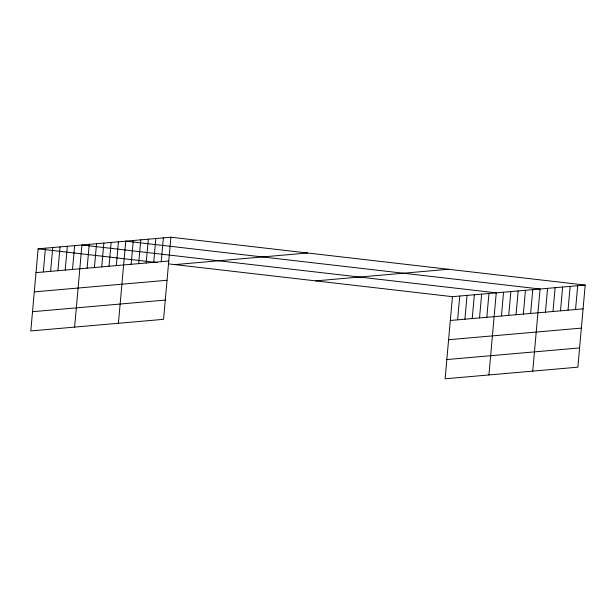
<?xml version="1.0" encoding="UTF-8"?>
<svg xmlns="http://www.w3.org/2000/svg" width="616" height="616" viewBox="0 0 616 616"><rect width="100%" height="100%" fill="white"/><g stroke="black" fill="none" stroke-linecap="round" stroke-linejoin="round"><path stroke-width="0.92" d="M170.886 237.214L38.13 248.825L30.8 330.938L163.556 319.327L170.886 237.214L585.2 285.062L577.87 367.175L445.114 378.786L452.444 296.673L585.2 285.062M43.305 271.987L45.43 248.186M50.604 271.348L52.73 247.547M57.912 270.709L60.037 246.908M65.211 270.07L67.337 246.269M72.511 269.431L74.636 245.63M74.613 327.111L81.936 244.991L496.25 292.839L488.919 374.959M87.118 268.153L89.243 244.352M94.417 267.513L96.543 243.713M101.717 266.874L103.842 243.074M109.024 266.235L111.15 242.435M116.324 265.596L118.449 241.795M118.418 323.277L125.749 241.156L540.063 289.004L532.732 371.125M131.146 264.303L133.272 240.502M138.669 263.64L140.794 239.84M146.192 262.986L148.317 239.185M153.715 262.324L155.84 238.531M161.238 261.669L163.363 237.868M457.619 319.835L459.744 296.034M464.918 319.196L467.043 295.395M472.226 318.557L474.343 294.756M479.525 317.918L481.65 294.117M486.825 317.279L488.95 293.478M501.432 316L503.557 292.2M508.731 315.361L510.857 291.56M516.031 314.722L518.156 290.921M523.338 314.083L525.456 290.282M530.638 313.444L532.763 289.643M545.46 312.15L547.586 288.35M552.983 311.488L555.108 287.695M560.506 310.834L562.631 287.033M568.029 310.171L570.154 286.378M575.552 309.517L577.677 285.716M36.005 272.626L168.761 261.007M174.852 264.611L307.607 252.999M34.288 291.869L167.044 280.257M315.715 280.881L448.479 269.269M32.517 311.696L165.273 300.084M450.319 320.474L583.075 308.855M448.602 339.716L581.358 328.105M446.831 359.544L579.587 347.932M38.13 248.825L157.18 262.57M168.337 263.864L452.444 296.673"/></g></svg>
